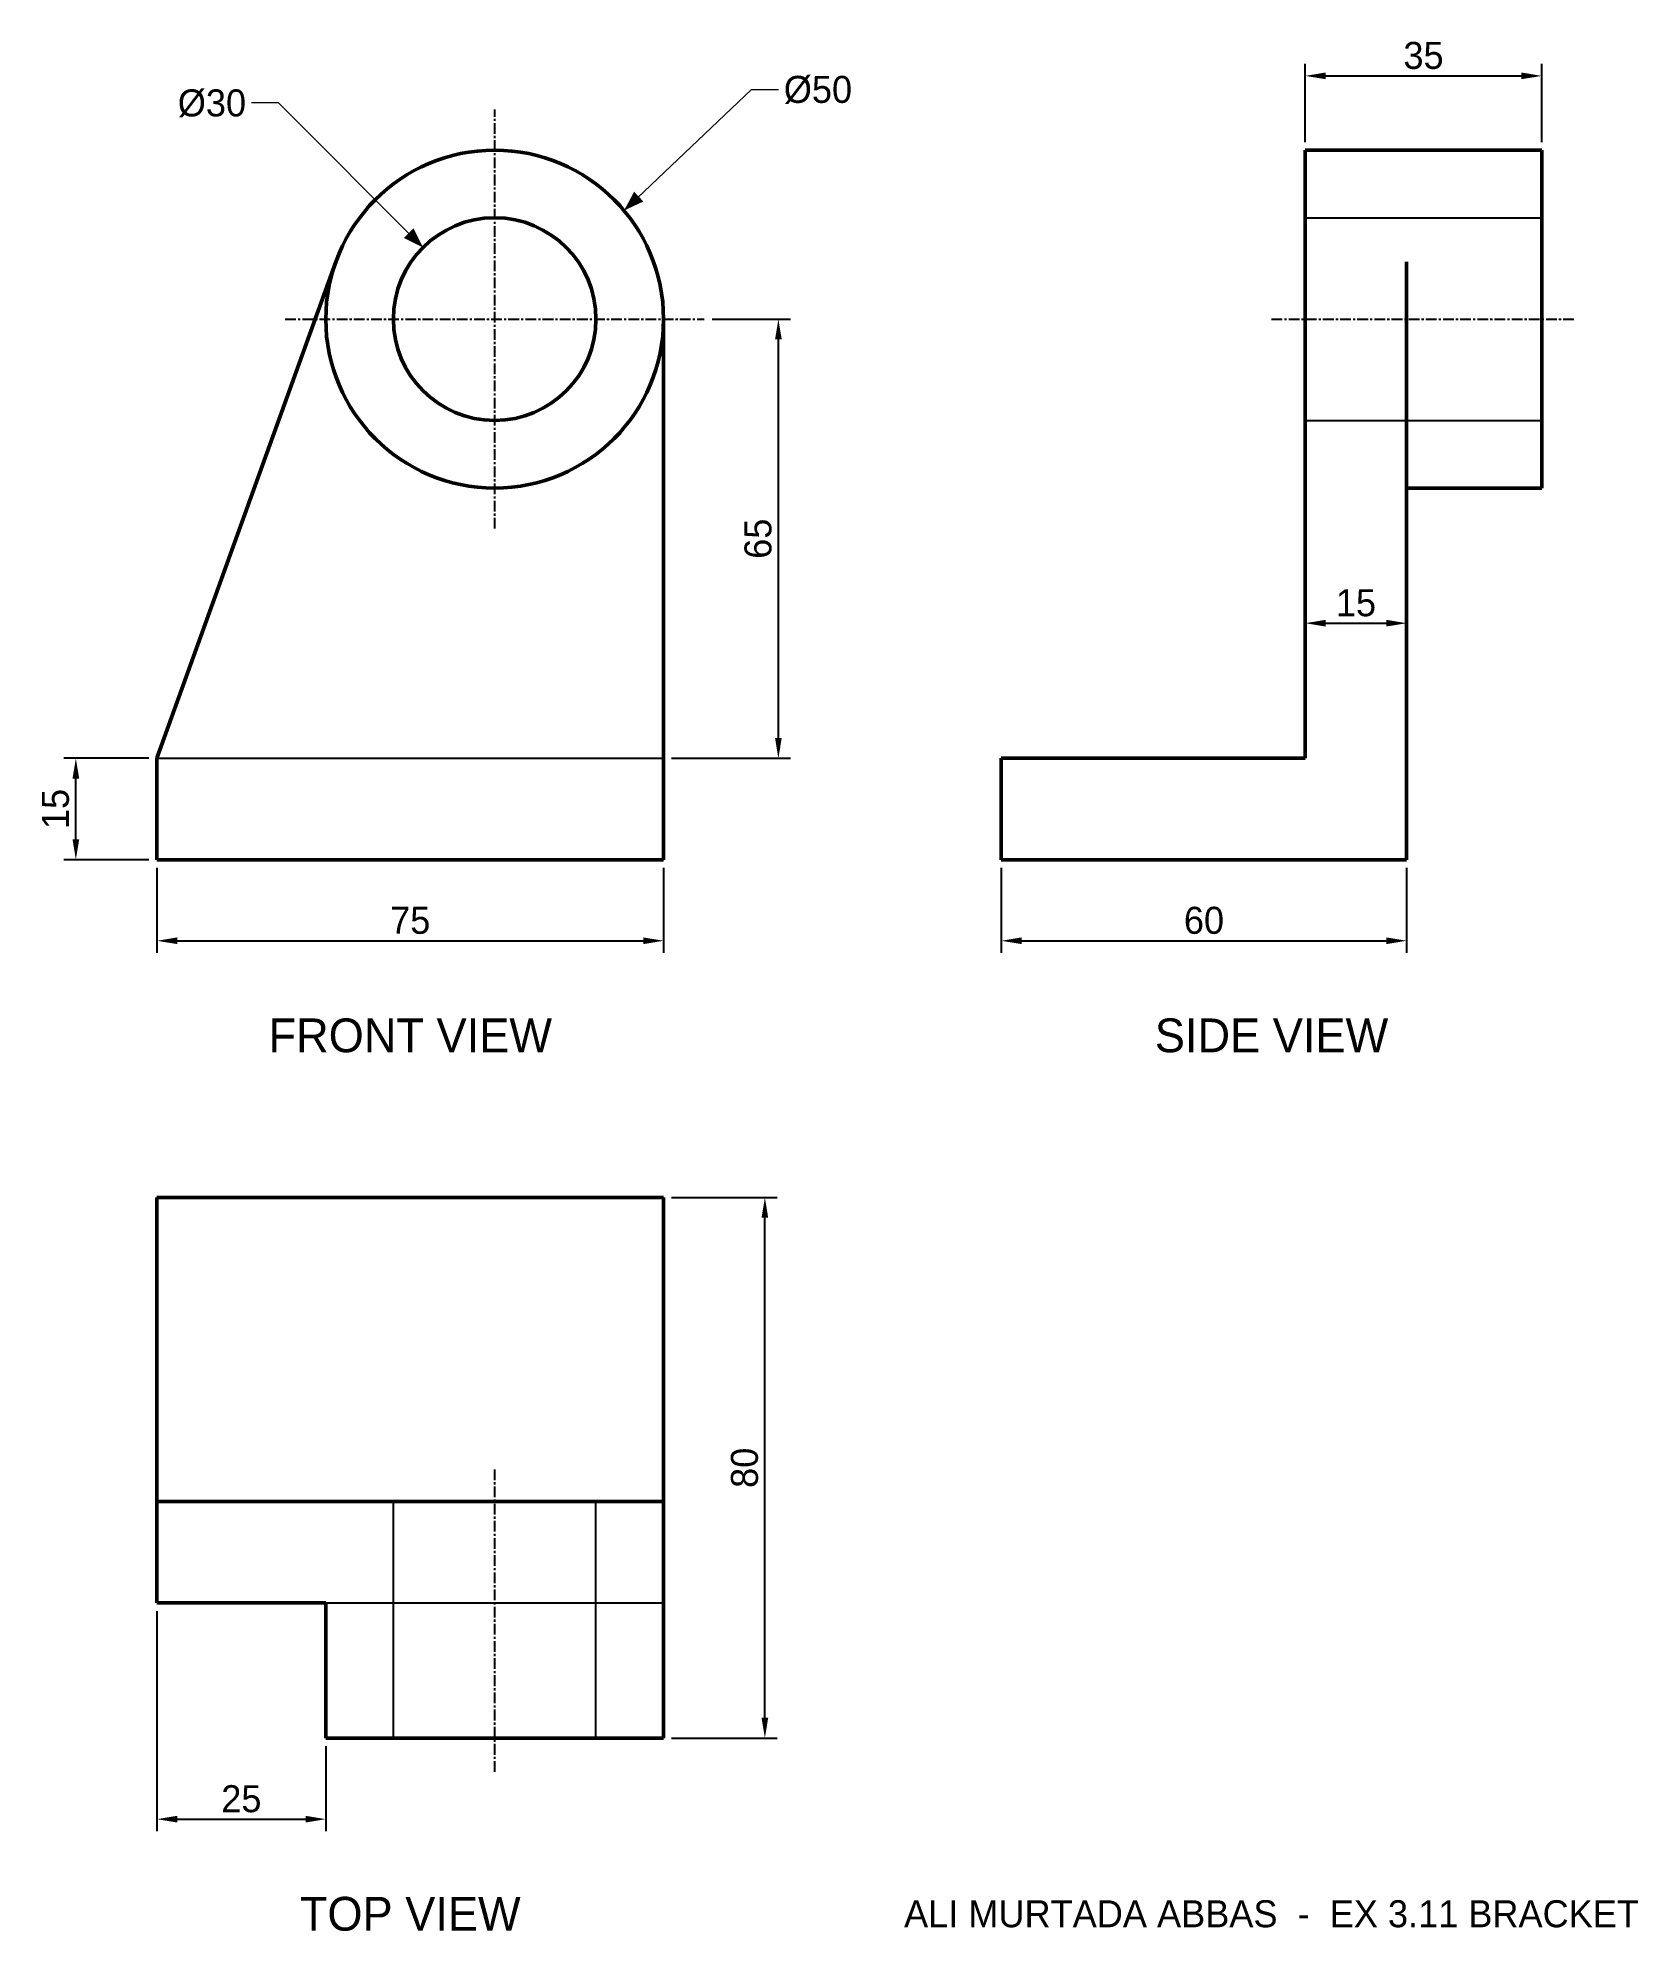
# Model space of a CAD drawing. Header units: millimetres. Extents: x -18 to 219, y -159 to 122.
import ezdxf
from ezdxf.enums import TextEntityAlignment as Align

# ---------------------------------------------------------------- set-up
doc = ezdxf.new("R2010")
doc.units = ezdxf.units.MM
doc.header["$LTSCALE"] = 0.5
doc.linetypes.add('CENTER', pattern=[5.08, 3.175, -0.635, 0.635, -0.635])
for name, color, linetype, lineweight in [('CENTER', 2, 'CENTER', 25), ('DIMENSIONS', 3, 'Continuous', 18), ('HIDDEN', 1, 'Continuous', 25), ('TEXT', 4, 'Continuous', 18), ('VISIBLE', 7, 'Continuous', 50)]:
    doc.layers.add(name, color=color, linetype=linetype, lineweight=lineweight)
doc.dimstyles.new('ALI-MM', dxfattribs={"dimtxt": 4, "dimasz": 3, "dimexe": 1.8, "dimexo": 1.2, "dimgap": 1, "dimtad": 1, "dimdec": 0, "dimcen": 2.5, "dimclrd": 3, "dimclre": 3, "dimclrt": 3, "dimazin": 3, "dimtfac": 1, "dimtmove": 0, "dimatfit": 3})

msp = doc.modelspace()

# ---------------------------------------------------------------- linework, layer by layer
at = {"layer": 'CENTER'}
for p, q in [((50, 49), (50, 111)), ((19, 80), (81, 80)), ((165, 80), (210, 80)), ((50, -135), (50, -90))]:
    msp.add_line(p, q, dxfattribs=at)
at = {"layer": 'DIMENSIONS'}
for p, q in [((88, 114), (69.15, 96.07)), ((88, 114), (92, 114)), ((18, 112), (14, 112)), ((18, 112), (39.39, 90.61))]:
    msp.add_line(p, q, dxfattribs=at)
for points in [[(69.15, 96.07), (72.01, 97.41), (70.64, 98.86)], [(39.39, 90.61), (37.98, 93.44), (36.56, 92.02)]]:
    msp.add_solid(points, dxfattribs=at)
at = {"layer": 'HIDDEN'}
for p, q in [((170, 95), (205, 95)), ((170, 65), (205, 65)), ((0, 15), (75, 15)), ((35, -130), (35, -95)), ((65, -130), (65, -95)), ((25, -110), (75, -110))]:
    msp.add_line(p, q, dxfattribs=at)
at = {"layer": 'VISIBLE'}
for p, q in [((170, 15), (170, 105)), ((170, 105), (205, 105)), ((205, 55), (205, 105)), ((0, 15), (26.48, 88.48)), ((185, 0), (185, 88.48)), ((75, 0), (75, 80)), ((185, 55), (205, 55)), ((0, 0), (0, 15)), ((125, 0), (125, 15)), ((125, 15), (170, 15)), ((0, 0), (75, 0)), ((125, 0), (185, 0)), ((0, -110), (0, -50)), ((0, -50), (75, -50)), ((75, -130), (75, -50)), ((0, -95), (75, -95)), ((0, -110), (25, -110)), ((25, -130), (25, -110)), ((25, -130), (75, -130))]:
    msp.add_line(p, q, dxfattribs=at)
for radius in [25, 15]:
    msp.add_circle((50, 80), radius, dxfattribs=at)

# ---------------------------------------------------------------- texts
at = {"layer": 'DIMENSIONS', "color": 3}
msp.add_text('%%c50', height=4, dxfattribs=at).set_placement((92.8, 114), align=Align.MIDDLE_LEFT)
msp.add_text('%%c30', height=4, dxfattribs=at).set_placement((13.2, 112), align=Align.MIDDLE_RIGHT)
at = {"layer": 'TEXT'}
for s, height, p in [('FRONT VIEW', 5, (37.5, -26)), ('SIDE VIEW', 5, (165, -26)), ('TOP VIEW', 5, (37.5, -156)), ('ALI MURTADA ABBAS  -  EX 3.11 BRACKET', 4, (165, -156))]:
    msp.add_text(s, height=height, dxfattribs=at).set_placement(p, align=Align.MIDDLE_CENTER)

# ---------------------------------------------------------------- dimensions: what is measured, and where the dimension line sits
at = {"layer": 'DIMENSIONS'}
for base, p1, p2 in [((170, 116), (170, 105), (205, 105)), ((170, 35), (170, 35), (185, 35)), ((0, -12), (0, 0), (75, 0)), ((125, -12), (125, 0), (185, 0)), ((0, -142), (0, -110), (25, -130))]:
    msp.add_linear_dim(base=base, p1=p1, p2=p2, dimstyle='ALI-MM', dxfattribs=at).render()
for base, p1, p2 in [((92, 15), (75, 15), (81, 80)), ((-12, 0), (0, 0), (0, 15)), ((90, -130), (75, -130), (75, -50))]:
    msp.add_linear_dim(base=base, p1=p1, p2=p2, angle=90, dimstyle='ALI-MM', dxfattribs=at).render()

doc.saveas('drawing.dxf')
